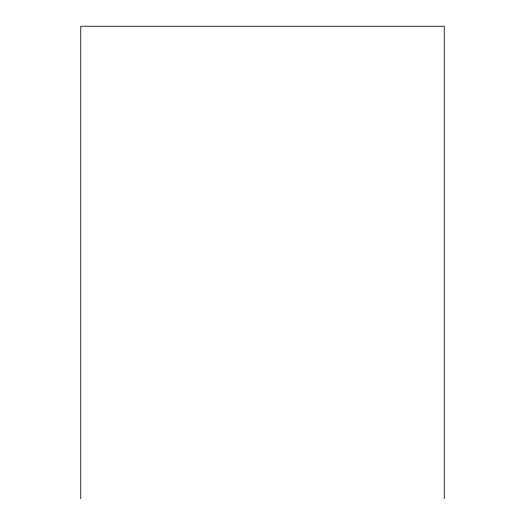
<?xml version="1.0" encoding="UTF-8"?>
<svg xmlns="http://www.w3.org/2000/svg" width="525" height="525" viewBox="0 0 525 525"><rect width="100%" height="100%" fill="white"/><g stroke="black" fill="none" stroke-linecap="round" stroke-linejoin="round"><path stroke-width="0.79" d="M444.255 498.75L444.255 26.25L80.745 26.25L80.745 498.75"/></g></svg>
